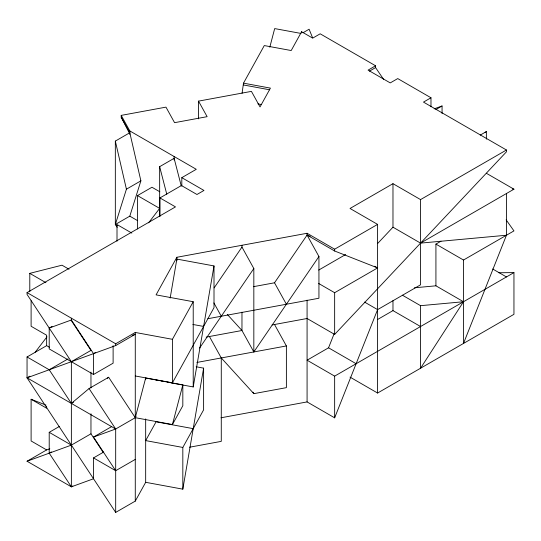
<?xml version="1.0" encoding="UTF-8"?>
<svg xmlns="http://www.w3.org/2000/svg" width="541" height="541" viewBox="0 0 541 541"><rect width="100%" height="100%" fill="white"/><g stroke="black" fill="none" stroke-linecap="round" stroke-linejoin="round"><path stroke-width="0.81" d="M170.165 298.044L176.86 259.085L214.006 265.935L214.006 307.646L172.423 382.825L135.277 375.975M242.07 93.262L243.497 83.158L264.285 45.572L291.207 50.536L301.601 31.736L312.684 38.134L320.184 33.806L375.582 65.786L375.582 67.598L383.596 79.371M170.929 382.832L193.218 386.943L214.006 265.935M49.502 347.308L46.641 345.658L27.05 356.972L27.05 377.828L115.686 512.415L135.277 501.101L145.671 482.308L182.824 489.159L203.612 368.151L196.18 366.778M27.05 356.972L49.211 369.76L71.365 403.41L89.055 388.56L108.653 377.253L135.277 417.686L145.671 378.037L182.824 384.888L182.824 405.736L172.423 424.536L135.277 417.686L115.686 428.999L93.525 437.06L115.686 470.704L135.277 459.397M269.803 47.195L274.679 28.585L300.789 33.4M172.423 424.536L182.824 384.888M117.181 227.308L115.334 224.508L126.418 189.194L115.334 141.093L129.806 132.734L121.211 117.194L121.211 115.382L165.972 107.132L174.567 122.672L207.122 116.673L198.527 101.126L251.423 91.375L260.025 106.915L270.419 88.122L243.497 83.158M115.334 141.093L115.334 224.508L129.806 216.15L140.883 180.843L129.806 132.734M350.027 377.118L377.598 393.037L513.95 314.321L513.95 272.61L334.649 376.13L307.078 360.205L328.549 347.809L334.155 333.696M220.999 417.787L307.078 401.916L334.649 417.835L377.598 309.621L420.553 284.823L420.553 199.595L506.45 150.006L506.45 151.818L334.649 334.419L307.078 318.5L272.082 324.952M506.45 193.522L506.45 235.234L463.502 343.447L463.502 260.032L513.95 230.899L506.146 219.856M377.598 393.037L377.598 224.393L334.649 249.191L307.078 233.272L176.86 257.279L156.072 294.865L193.218 301.716L193.218 386.943M172.423 382.825L172.423 339.308L193.218 301.716M135.277 417.686L136.075 416.239M182.824 489.159L182.824 447.448L203.612 409.855L203.612 368.151M414.447 287.792L435.924 285.817L463.502 301.736L420.553 368.245L420.553 305.679L402.409 295.203M214.135 287.88L241.969 247.081L241.969 245.276M199.575 348.052L253.83 268.532L241.969 247.081M253.364 286.689L274.524 282.794L307.078 235.085L307.078 233.272M227.376 314.497L241.969 330.504L253.83 351.948L318.94 256.529L307.078 235.085L310.203 236.309M35.199 352.205L46.959 336.847M148.572 222.845L159.656 208.386L137.495 195.592L137.495 228.958M377.517 243.633L392.976 227.2L392.976 183.676L420.553 199.595M107.389 378.308L108.653 377.253M485.142 132.592L486.373 131.564L486.373 139.145M302.967 32.764L309.107 29.221L312.59 37.782M159.656 216.616L159.656 166.675L174.121 158.324L181.228 185.84M126.418 189.194L140.883 180.843M137.495 195.592L151.967 187.24L159.825 191.778M181.81 185.989L181.81 177.658L196.282 169.306L129.806 130.922L121.211 115.382M375.582 65.786L368.083 70.12L390.237 82.908L397.743 78.58L430.981 97.772L430.981 106.746M369.442 71.142L375.582 67.598M159.953 216.393L159.953 197.925L181.431 185.529L196.965 194.496L203.971 190.452L181.81 177.658M103.683 452.046L93.525 457.916L93.525 478.765L71.365 486.826L71.365 361.699L27.05 294.405L27.05 292.6L175.494 206.892L159.953 197.925M430.981 97.772L423.475 102.1L506.45 150.006M113.116 345.665L113.116 363.18L93.525 374.494L49.211 348.911L49.211 328.056L52.112 326.379M435.918 109.519L442.058 105.975L442.058 113.488M115.686 512.415L115.686 428.999L27.05 377.828L29.951 376.151M49.211 369.76L68.078 358.872M71.365 361.699L90.962 350.392L71.108 320.245M93.525 374.494L93.525 353.638L95.703 352.387M27.05 292.6L115.686 343.772L135.277 332.458L172.423 339.308M392.976 183.676L350.027 208.474L377.598 224.393M27.05 377.828L115.686 345.577L135.277 334.27L132.112 335.42M480.239 135.108L486.373 131.564M71.365 403.41L73.542 402.152M318.723 270.067L345.658 254.513M72.819 485.987L71.365 486.826L49.211 453.182L49.211 432.327L59.368 426.464M71.365 486.826L27.05 461.243L46.641 449.929L49.806 448.78M49.211 453.182L51.388 451.924M318.69 283.491L334.649 292.708L377.598 267.917L374.697 266.24M392.976 227.2L420.553 243.119L513.95 189.194L486.373 173.276M27.05 461.243L71.365 445.121L90.962 433.808L90.962 413.784M93.525 437.06L111.669 426.585M435.924 285.817L435.924 244.106L441.023 241.164M377.686 319.44L392.976 310.615L420.553 326.534M434.146 108.856L442.058 105.975M49.211 328.056L71.365 319.995L71.365 318.182M29.789 291.714L29.789 273.361L61.999 265.191L69.025 269.249M207.886 318.71L318.94 298.24L318.94 256.529M206.162 337.104L241.969 330.504L241.969 312.15M196.863 362.45L286.385 345.949L286.385 387.654L253.83 393.659L221.276 357.953L209.414 336.502M189.539 447.218L221.276 441.368L221.276 357.953M420.553 243.119L506.45 235.234M420.553 305.679L463.502 301.736M498.822 272.752L513.95 272.61M512.293 188.931L513.95 189.194M243.497 84.971L269.601 89.786M257.922 103.886L261.181 104.487M192.88 324.465L203.612 326.439M156.072 380.093L157.722 380.397M161.847 381.162L163.497 381.466M167.629 382.223L169.279 382.528M193.218 428.655L156.072 421.804L145.671 440.597L182.824 447.448M307.078 235.085L334.649 251.004L377.598 267.917M46.641 449.929L31.108 440.962L31.108 399.251L46.039 405.128M492.662 268.978L506.45 276.938M435.924 244.106L463.502 260.032M364.539 302.081L377.598 309.621M129.806 216.15L137.671 220.694M131.835 233.097L117.005 224.535L117.005 241.218M115.334 224.508L117.478 225.746M328.549 347.809L356.127 363.728M29.789 273.361L45.938 282.693M31.108 399.251L46.641 408.218L46.641 406.555M49.211 432.327L71.365 445.121M93.525 457.916L115.686 470.704M71.365 319.995L93.525 353.638M89.055 388.56L115.686 428.999M90.962 433.808L103.426 452.736M70.648 444.675L71.574 446.075M274.524 282.794L286.385 304.238M274.524 324.499L286.385 345.949M213.911 302.933L221.276 316.242M253.012 392.178L253.83 393.659M121.211 117.194L129.603 133.566M159.656 166.675L166.763 194.192M392.976 300.607L392.976 310.615M334.649 249.191L334.649 251.004M334.649 292.708L334.649 334.419M334.649 376.13L334.649 417.835M307.078 300.147L307.078 401.916M301.601 31.736L301.601 32.947M253.83 268.532L253.83 351.948M198.527 101.126L198.527 118.871M176.86 257.279L176.86 260.755M174.121 156.511L174.121 159.987M145.671 378.037L145.671 379.708M145.671 418.91L145.671 482.308M135.277 332.458L135.277 501.101M129.806 130.922L129.806 134.418M115.686 343.772L115.686 345.577M90.962 372.08L90.962 387.931M46.641 345.658L46.641 335.231L31.108 326.264L31.108 300.742"/></g></svg>
